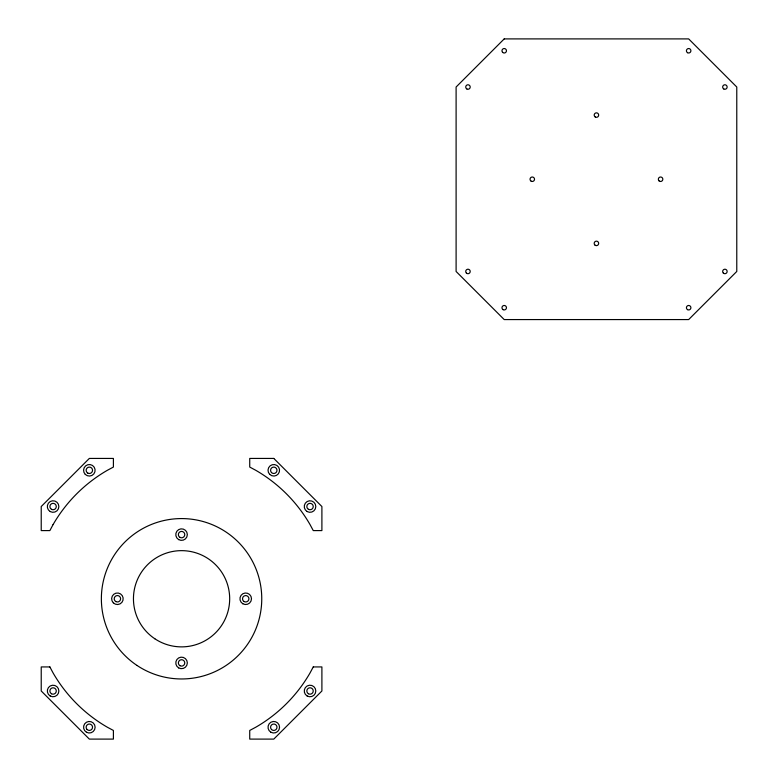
<?xml version="1.0" encoding="UTF-8"?>
<svg xmlns="http://www.w3.org/2000/svg" width="778" height="778" viewBox="0 0 778 778"><rect width="100%" height="100%" fill="white"/><g stroke="black" fill="none" stroke-linecap="round" stroke-linejoin="round"><path stroke-width="1.17" d="M53.079 524.586L49.87 530.596L41.224 530.596L41.224 506.536L89.344 458.427L113.403 458.427L113.403 467.063L107.383 470.282A148.355 148.355 0 0 0 53.079 524.586M313.262 666.931L310.043 672.941A148.355 148.355 0 0 1 255.738 727.245L249.728 730.454L249.728 739.1L273.788 739.1L321.898 690.981L321.898 666.931L313.262 666.931M504.212 38.9L456.103 87.019L456.103 271.464L504.212 319.573L688.656 319.573L736.776 271.464L736.776 87.019L688.656 38.9L504.212 38.9M273.788 458.427L249.728 458.427L249.728 467.063L255.738 470.282A148.355 148.355 0 0 1 310.043 524.586L313.262 530.596L321.898 530.596L321.898 506.536L273.788 458.427M49.87 666.931L41.224 666.931L41.224 690.981L89.344 739.1L113.403 739.1L113.403 730.454L107.383 727.245A148.355 148.355 0 0 1 53.079 672.941L49.87 666.931M137.006 665.443A80.192 80.192 0 0 0 261.583 604.01A80.192 80.192 0 0 0 146.099 526.842A80.192 80.192 0 0 0 137.006 665.443M154.832 638.767A48.119 48.119 0 0 0 229.578 601.909A48.119 48.119 0 0 0 160.278 555.609A48.119 48.119 0 0 0 154.832 638.767M178.677 667.913A5.777 5.777 0 0 0 187.333 662.914A5.777 5.777 0 0 0 178.677 657.916A5.777 5.777 0 0 0 178.677 667.913M113.325 602.843A5.777 5.777 0 0 0 122.982 600.256A5.777 5.777 0 0 0 115.912 593.186A5.777 5.777 0 0 0 113.325 602.843M242.833 603.767A5.777 5.777 0 0 0 251.489 598.759A5.777 5.777 0 0 0 242.833 593.76A5.777 5.777 0 0 0 242.833 603.767M178.677 539.611A5.777 5.777 0 0 0 187.333 534.612A5.777 5.777 0 0 0 178.677 529.604A5.777 5.777 0 0 0 178.677 539.611M86.455 732.234A5.777 5.777 0 0 0 95.12 727.236A5.777 5.777 0 0 0 86.455 722.227A5.777 5.777 0 0 0 86.455 732.234M50.21 695.989A5.777 5.777 0 0 0 58.865 690.981A5.777 5.777 0 0 0 50.21 685.982A5.777 5.777 0 0 0 50.21 695.989M270.9 732.234A5.777 5.777 0 0 0 279.555 727.236A5.777 5.777 0 0 0 270.9 722.227A5.777 5.777 0 0 0 270.9 732.234M307.145 695.989A5.777 5.777 0 0 0 315.81 690.981A5.777 5.777 0 0 0 307.145 685.982A5.777 5.777 0 0 0 307.145 695.989M269.703 474.376A5.777 5.777 0 0 0 279.36 471.789A5.777 5.777 0 0 0 272.29 464.719A5.777 5.777 0 0 0 269.703 474.376M307.145 511.545A5.777 5.777 0 0 0 315.81 506.536A5.777 5.777 0 0 0 307.145 501.538A5.777 5.777 0 0 0 307.145 511.545M50.21 511.545A5.777 5.777 0 0 0 58.865 506.536A5.777 5.777 0 0 0 50.21 501.538A5.777 5.777 0 0 0 50.21 511.545M85.259 474.376A5.777 5.777 0 0 0 94.916 471.789A5.777 5.777 0 0 0 87.846 464.719A5.777 5.777 0 0 0 85.259 474.376M466.382 273.049A2.246 2.246 0 0 0 470.136 272.037A2.246 2.246 0 0 0 467.384 269.285A2.246 2.246 0 0 0 466.382 273.049M503.094 309.654A2.246 2.246 0 0 0 506.459 307.709A2.246 2.246 0 0 0 503.094 305.764A2.246 2.246 0 0 0 503.094 309.654M687.538 309.654A2.246 2.246 0 0 0 690.903 307.709A2.246 2.246 0 0 0 687.538 305.764A2.246 2.246 0 0 0 687.538 309.654M723.316 273.049A2.246 2.246 0 0 0 727.07 272.037A2.246 2.246 0 0 0 724.328 269.285A2.246 2.246 0 0 0 723.316 273.049M723.783 88.964A2.246 2.246 0 0 0 727.148 87.019A2.246 2.246 0 0 0 723.783 85.074A2.246 2.246 0 0 0 723.783 88.964M687.538 52.71A2.246 2.246 0 0 0 690.903 50.765A2.246 2.246 0 0 0 687.538 48.82A2.246 2.246 0 0 0 687.538 52.71M502.627 52.359A2.246 2.246 0 0 0 506.381 51.348A2.246 2.246 0 0 0 503.638 48.596A2.246 2.246 0 0 0 502.627 52.359M466.849 88.964A2.246 2.246 0 0 0 470.213 87.019A2.246 2.246 0 0 0 466.849 85.074A2.246 2.246 0 0 0 466.849 88.964M594.849 244.982A2.246 2.246 0 0 0 598.603 243.971A2.246 2.246 0 0 0 595.86 241.219A2.246 2.246 0 0 0 594.849 244.982M659.005 180.827A2.246 2.246 0 0 0 662.759 179.815A2.246 2.246 0 0 0 660.007 177.073A2.246 2.246 0 0 0 659.005 180.827M595.316 117.031A2.246 2.246 0 0 0 598.681 115.086A2.246 2.246 0 0 0 595.316 113.141A2.246 2.246 0 0 0 595.316 117.031M531.16 181.186A2.246 2.246 0 0 0 534.525 179.241A2.246 2.246 0 0 0 531.16 177.296A2.246 2.246 0 0 0 531.16 181.186M271.512 472.567A3.209 3.209 0 0 0 276.88 471.128A3.209 3.209 0 0 0 272.952 467.199A3.209 3.209 0 0 0 271.512 472.567M308.428 509.318A3.209 3.209 0 0 0 313.242 506.536A3.209 3.209 0 0 0 308.428 503.765A3.209 3.209 0 0 0 308.428 509.318M308.428 693.762A3.209 3.209 0 0 0 313.242 690.981A3.209 3.209 0 0 0 308.428 688.209A3.209 3.209 0 0 0 308.428 693.762M271.512 729.501A3.209 3.209 0 0 0 276.88 728.062A3.209 3.209 0 0 0 272.952 724.133A3.209 3.209 0 0 0 271.512 729.501M87.078 729.501A3.209 3.209 0 0 0 92.436 728.062A3.209 3.209 0 0 0 88.507 724.133A3.209 3.209 0 0 0 87.078 729.501M51.494 693.762A3.209 3.209 0 0 0 56.298 690.981A3.209 3.209 0 0 0 51.494 688.209A3.209 3.209 0 0 0 51.494 693.762M51.494 509.318A3.209 3.209 0 0 0 56.298 506.536A3.209 3.209 0 0 0 51.494 503.765A3.209 3.209 0 0 0 51.494 509.318M87.739 473.073A3.209 3.209 0 0 0 92.553 470.291A3.209 3.209 0 0 0 87.739 467.52A3.209 3.209 0 0 0 87.739 473.073M179.961 537.384A3.209 3.209 0 0 0 184.775 534.612A3.209 3.209 0 0 0 179.961 531.831A3.209 3.209 0 0 0 179.961 537.384M115.805 601.54A3.209 3.209 0 0 0 120.619 598.759A3.209 3.209 0 0 0 115.805 595.987A3.209 3.209 0 0 0 115.805 601.54M244.117 601.54A3.209 3.209 0 0 0 248.921 598.759A3.209 3.209 0 0 0 244.117 595.987A3.209 3.209 0 0 0 244.117 601.54M179.961 665.696A3.209 3.209 0 0 0 184.775 662.914A3.209 3.209 0 0 0 179.961 660.143A3.209 3.209 0 0 0 179.961 665.696"/></g></svg>
